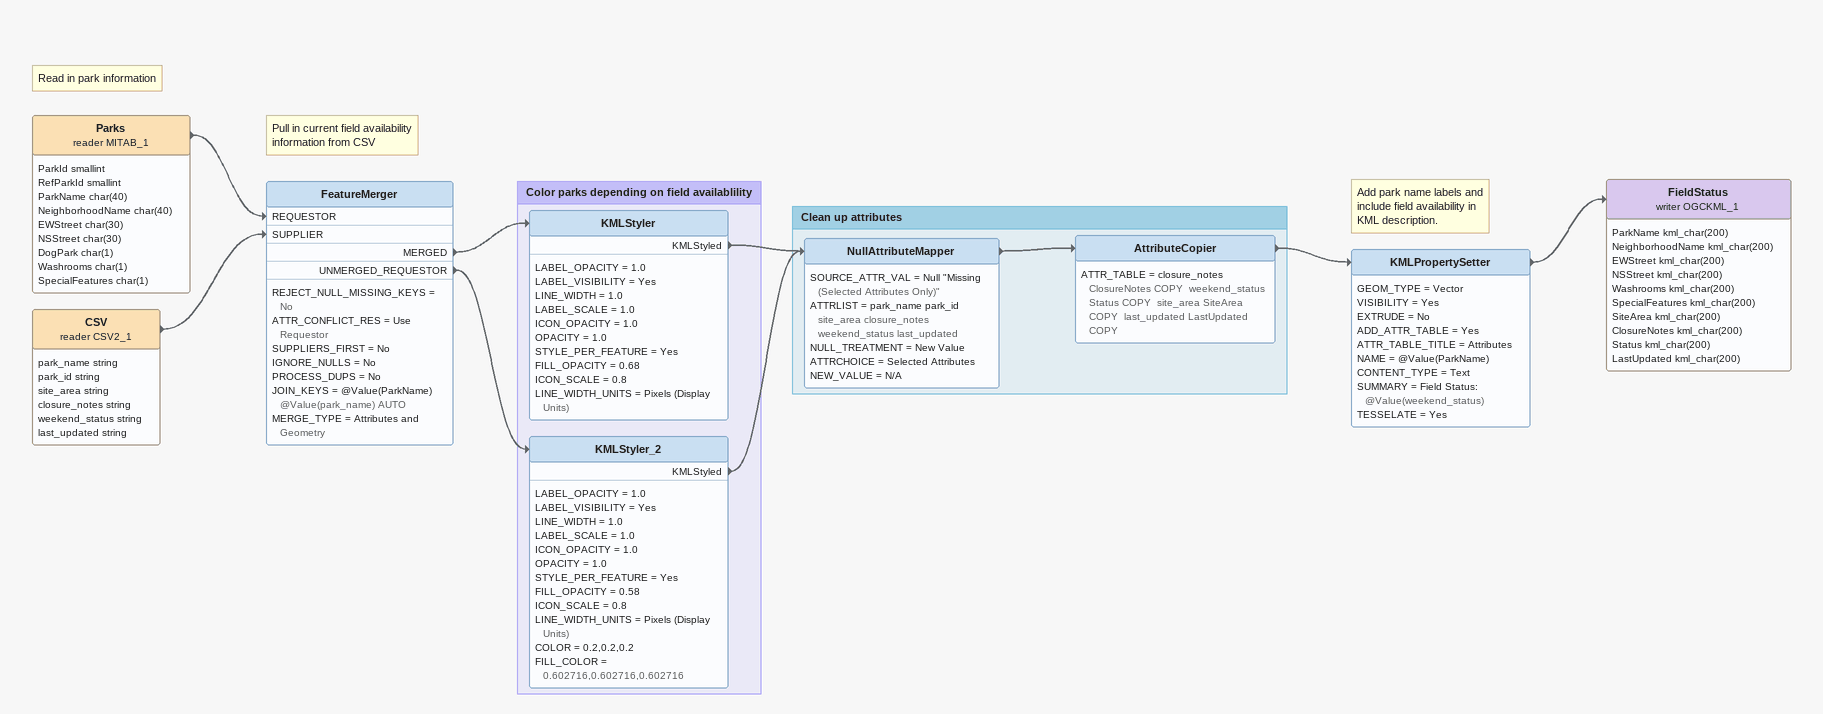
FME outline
CSV (reader CSV2_1)
    attributes: park_name string, park_id string, site_area string, closure_notes string, weekend_status string, last_updated string
    -> FeatureMerger [SUPPLIER]
Note: Read in park information
Parks (reader MITAB_1)
    attributes: ParkId smallint, RefParkId smallint, ParkName char(40), NeighborhoodName char(40), EWStreet char(30), NSStreet char(30), DogPark char(1), Washrooms char(1), SpecialFeatures char(1)
    -> FeatureMerger [REQUESTOR]
Note: Pull in current field availability / information from CSV
FeatureMerger
    REJECT_NULL_MISSING_KEYS = No
    ATTR_CONFLICT_RES = Use Requestor
    SUPPLIERS_FIRST = No
    IGNORE_NULLS = No
    PROCESS_DUPS = No
    JOIN_KEYS = @Value(ParkName) @Value(park_name) AUTO
    MERGE_TYPE = Attributes and Geometry
    MERGED -> KMLStyler
    UNMERGED_REQUESTOR -> KMLStyler_2
Note: Add park name labels and / include field availability in / KML description.
KMLPropertySetter
    GEOM_TYPE = Vector
    VISIBILITY = Yes
    EXTRUDE = No
    ADD_ATTR_TABLE = Yes
    ATTR_TABLE_TITLE = Attributes
    NAME = @Value(ParkName)
    CONTENT_TYPE = Text
    SUMMARY = Field Status: @Value(weekend_status)
    TESSELATE = Yes
    -> FieldStatus (writer OGCKML_1)
FieldStatus (writer OGCKML_1)
    attributes: ParkName kml_char(200), NeighborhoodName kml_char(200), EWStreet kml_char(200), NSStreet kml_char(200), Washrooms kml_char(200), SpecialFeatures kml_char(200), SiteArea kml_char(200), ClosureNotes kml_char(200), Status kml_char(200), LastUpdated kml_char(200)

Bookmark: Color parks depending on field availablility
KMLStyler
    LABEL_OPACITY = 1.0
    LABEL_VISIBILITY = Yes
    LINE_WIDTH = 1.0
    LABEL_SCALE = 1.0
    ICON_OPACITY = 1.0
    OPACITY = 1.0
    STYLE_PER_FEATURE = Yes
    FILL_OPACITY = 0.68
    ICON_SCALE = 0.8
    LINE_WIDTH_UNITS = Pixels (Display Units)
    KMLStyled -> NullAttributeMapper
KMLStyler_2
    LABEL_OPACITY = 1.0
    LABEL_VISIBILITY = Yes
    LINE_WIDTH = 1.0
    LABEL_SCALE = 1.0
    ICON_OPACITY = 1.0
    OPACITY = 1.0
    STYLE_PER_FEATURE = Yes
    FILL_OPACITY = 0.58
    ICON_SCALE = 0.8
    LINE_WIDTH_UNITS = Pixels (Display Units)
    COLOR = 0.2,0.2,0.2
    FILL_COLOR = 0.602716,0.602716,0.602716
    KMLStyled -> NullAttributeMapper

Bookmark: Clean up attributes
NullAttributeMapper
    SOURCE_ATTR_VAL = Null "Missing (Selected Attributes Only)"
    ATTRLIST = park_name park_id site_area closure_notes weekend_status last_updated
    NULL_TREATMENT = New Value
    ATTRCHOICE = Selected Attributes
    NEW_VALUE = N/A
    -> AttributeCopier
AttributeCopier
    ATTR_TABLE = closure_notes ClosureNotes COPY  weekend_status Status COPY  site_area SiteArea COPY  last_updated LastUpdated COPY
    -> KMLPropertySetter
